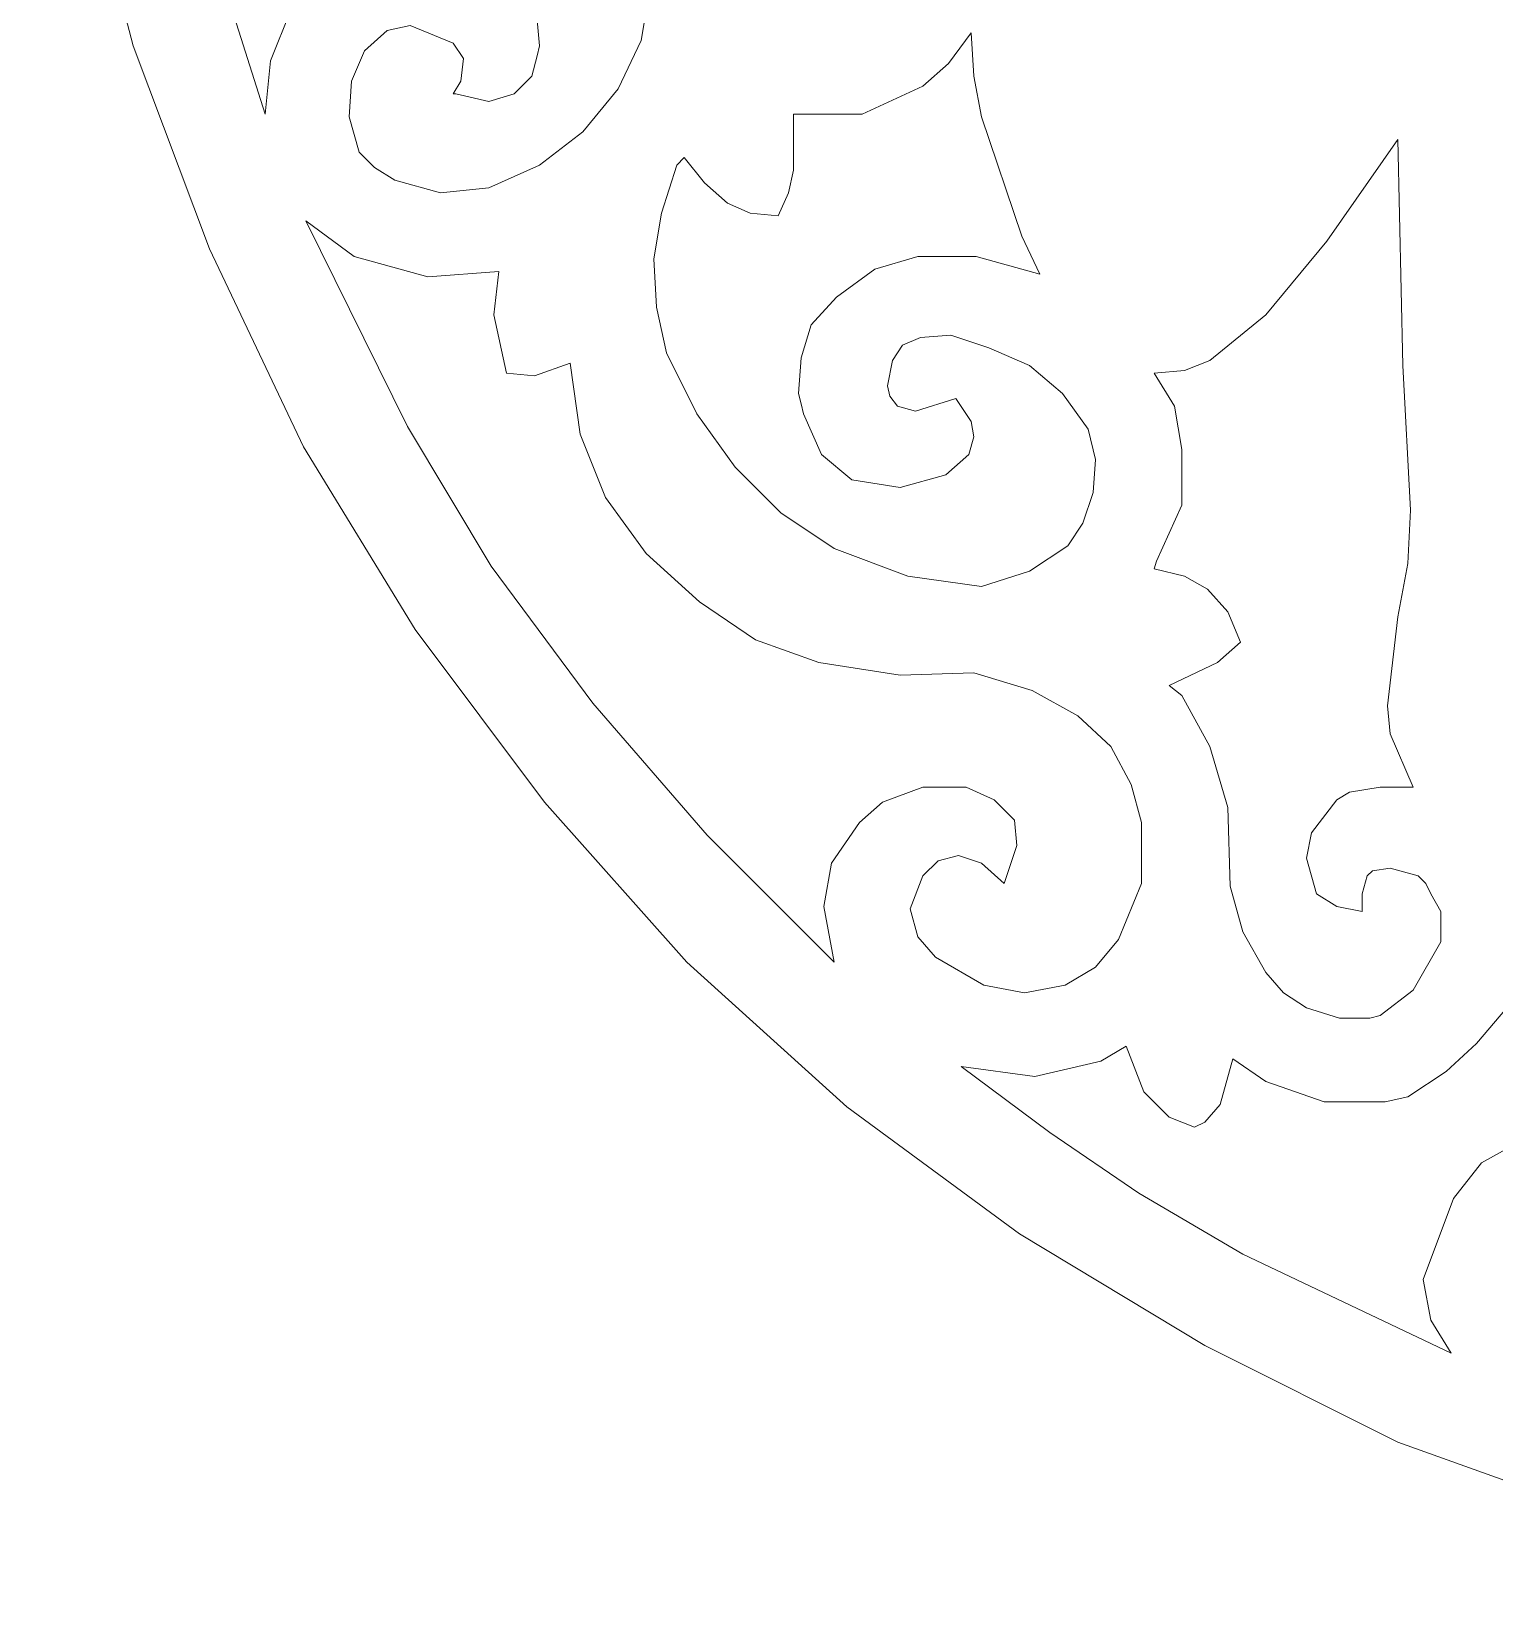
# Model space of a CAD drawing. Header units: centimetres. Extents: x -7.5 to 6.5, y -14.6 to 13.6.
# Drawn here: x -7.541 to -2.953, y -0.419 to 4.555 of the extents above; entities that cross this region are included whole.
import ezdxf

# ---------------------------------------------------------------- set-up
doc = ezdxf.new("R2010")
doc.units = ezdxf.units.CM
doc.header["$MEASUREMENT"] = 0

msp = doc.modelspace()

# ---------------------------------------------------------------- linework, layer by layer
at = {"lineweight": 9}
for points, knots in [([(-0.53173, 13.59896), (-0.53173, 13.59896), (0.18509, 13.5671), (0.18509, 13.5671), (0.18509, 13.5671), (0.18509, 13.5671), (0.87802, 13.46356), (0.87802, 13.46356), (0.87802, 13.46356), (0.87802, 13.46356), (1.54705, 13.2804), (1.54705, 13.2804), (1.54705, 13.2804), (1.54705, 13.2804), (2.20016, 13.04939), (2.20016, 13.04939), (2.20016, 13.04939), (2.20016, 13.04939), (2.80547, 12.75474), (2.80547, 12.75474), (2.80547, 12.75474), (2.80547, 12.75474), (3.38689, 12.40426), (3.38689, 12.40426), (3.38689, 12.40426), (3.38689, 12.40426), (3.92052, 11.99809), (3.92052, 11.99809), (3.92052, 11.99809), (3.92052, 11.99809), (4.4223, 11.54407), (4.4223, 11.54407), (4.4223, 11.54407), (4.4223, 11.54407), (4.87629, 11.05029), (4.87629, 11.05029), (4.87629, 11.05029), (4.87629, 11.05029), (5.28249, 10.50869), (5.28249, 10.50869), (5.28249, 10.50869), (5.28249, 10.50869), (5.62497, 9.9352), (5.62497, 9.9352), (5.62497, 9.9352), (5.62497, 9.9352), (5.92762, 9.314), (5.92762, 9.314), (5.92762, 9.314), (5.92762, 9.314), (6.16657, 8.66882), (6.16657, 8.66882), (6.16657, 8.66882), (6.16657, 8.66882), (6.33382, 7.99982), (6.33382, 7.99982), (6.33382, 7.99982), (6.33382, 7.99982), (6.44533, 7.31483), (6.44533, 7.31483), (6.44533, 7.31483), (6.44533, 7.31483), (6.47719, 6.59007), (6.47719, 6.59007), (6.47719, 6.59007), (6.47719, 6.59007), (6.44533, 5.88121), (6.44533, 5.88121), (6.44533, 5.88121), (6.44533, 5.88121), (6.33382, 5.18029), (6.33382, 5.18029), (6.33382, 5.18029), (6.33382, 5.18029), (6.16657, 4.51126), (6.16657, 4.51126), (6.16657, 4.51126), (6.16657, 4.51126), (5.92762, 3.87412), (5.92762, 3.87412), (5.92762, 3.87412), (5.92762, 3.87412), (5.62497, 3.25284), (5.62497, 3.25284), (5.62497, 3.25284), (5.62497, 3.25284), (5.28249, 2.67941), (5.28249, 2.67941), (5.28249, 2.67941), (5.28249, 2.67941), (4.87629, 2.13778), (4.87629, 2.13778), (4.87629, 2.13778), (4.87629, 2.13778), (4.4223, 1.63604), (4.4223, 1.63604), (4.4223, 1.63604), (4.4223, 1.63604), (3.92052, 1.18202), (3.92052, 1.18202), (3.92052, 1.18202), (3.92052, 1.18202), (3.38689, 0.78379), (3.38689, 0.78379), (3.38689, 0.78379), (3.38689, 0.78379), (2.80547, 0.43334), (2.80547, 0.43334), (2.80547, 0.43334), (2.80547, 0.43334), (2.20016, 0.13069), (2.20016, 0.13069), (2.20016, 0.13069), (2.20016, 0.13069), (1.54705, -0.1003), (1.54705, -0.1003), (1.54705, -0.1003), (1.54705, -0.1003), (0.87802, -0.26755), (0.87802, -0.26755), (0.87802, -0.26755), (0.87802, -0.26755), (0.18509, -0.37906), (0.18509, -0.37906), (0.18509, -0.37906), (0.18509, -0.37906), (-0.53173, -0.41888), (-0.53173, -0.41888), (-0.53173, -0.41888), (-0.53173, -0.41888), (-1.24058, -0.37906), (-1.24058, -0.37906), (-1.24058, -0.37906), (-1.24058, -0.37906), (-1.93351, -0.26755), (-1.93351, -0.26755), (-1.93351, -0.26755), (-1.93351, -0.26755), (-2.61051, -0.1003), (-2.61051, -0.1003), (-2.61051, -0.1003), (-2.61051, -0.1003), (-3.25565, 0.13069), (-3.25565, 0.13069), (-3.25565, 0.13069), (-3.25565, 0.13069), (-3.86097, 0.43334), (-3.86097, 0.43334), (-3.86097, 0.43334), (-3.86097, 0.43334), (-4.44239, 0.78379), (-4.44239, 0.78379), (-4.44239, 0.78379), (-4.44239, 0.78379), (-4.98399, 1.18202), (-4.98399, 1.18202), (-4.98399, 1.18202), (-4.98399, 1.18202), (-5.48576, 1.63604), (-5.48576, 1.63604), (-5.48576, 1.63604), (-5.48576, 1.63604), (-5.93178, 2.13778), (-5.93178, 2.13778), (-5.93178, 2.13778), (-5.93178, 2.13778), (-6.33798, 2.67941), (-6.33798, 2.67941), (-6.33798, 2.67941), (-6.33798, 2.67941), (-6.68843, 3.25284), (-6.68843, 3.25284), (-6.68843, 3.25284), (-6.68843, 3.25284), (-6.98313, 3.87412), (-6.98313, 3.87412), (-6.98313, 3.87412), (-6.98313, 3.87412), (-7.22207, 4.51126), (-7.22207, 4.51126), (-7.22207, 4.51126), (-7.22207, 4.51126), (-7.39728, 5.18029), (-7.39728, 5.18029), (-7.39728, 5.18029), (-7.39728, 5.18029), (-7.50879, 5.88121), (-7.50879, 5.88121), (-7.50879, 5.88121), (-7.50879, 5.88121), (-7.54065, 6.59007), (-7.54065, 6.59007), (-7.54065, 6.59007), (-7.54065, 6.59007), (-7.50879, 7.31483), (-7.50879, 7.31483), (-7.50879, 7.31483), (-7.50879, 7.31483), (-7.39728, 7.99982), (-7.39728, 7.99982), (-7.39728, 7.99982), (-7.39728, 7.99982), (-7.22207, 8.66882), (-7.22207, 8.66882), (-7.22207, 8.66882), (-7.22207, 8.66882), (-6.98313, 9.314), (-6.98313, 9.314), (-6.98313, 9.314), (-6.98313, 9.314), (-6.68843, 9.9352), (-6.68843, 9.9352), (-6.68843, 9.9352), (-6.68843, 9.9352), (-6.33798, 10.50869), (-6.33798, 10.50869), (-6.33798, 10.50869), (-6.33798, 10.50869), (-5.93178, 11.05029), (-5.93178, 11.05029), (-5.93178, 11.05029), (-5.93178, 11.05029), (-5.48576, 11.54407), (-5.48576, 11.54407), (-5.48576, 11.54407), (-5.48576, 11.54407), (-4.98399, 11.99809), (-4.98399, 11.99809), (-4.98399, 11.99809), (-4.98399, 11.99809), (-4.44239, 12.40426), (-4.44239, 12.40426), (-4.44239, 12.40426), (-4.44239, 12.40426), (-3.86097, 12.75474), (-3.86097, 12.75474), (-3.86097, 12.75474), (-3.86097, 12.75474), (-3.25565, 13.04939), (-3.25565, 13.04939), (-3.25565, 13.04939), (-3.25565, 13.04939), (-2.61051, 13.2804), (-2.61051, 13.2804), (-2.61051, 13.2804), (-2.61051, 13.2804), (-1.93351, 13.46356), (-1.93351, 13.46356), (-1.93351, 13.46356), (-1.93351, 13.46356), (-1.24058, 13.5671), (-1.24058, 13.5671), (-1.24058, 13.5671), (-1.24058, 13.5671), (-0.53173, 13.59896), (-0.53173, 13.59896)], [0, 0, 0, 0, 0.0153846, 0.0153846, 0.0153846, 0.0153846, 0.0307692, 0.0307692, 0.0307692, 0.0307692, 0.0461538, 0.0461538, 0.0461538, 0.0461538, 0.0615385, 0.0615385, 0.0615385, 0.0615385, 0.0769231, 0.0769231, 0.0769231, 0.0769231, 0.0923077, 0.0923077, 0.0923077, 0.0923077, 0.1076923, 0.1076923, 0.1076923, 0.1076923, 0.1230769, 0.1230769, 0.1230769, 0.1230769, 0.1384615, 0.1384615, 0.1384615, 0.1384615, 0.1538462, 0.1538462, 0.1538462, 0.1538462, 0.1692308, 0.1692308, 0.1692308, 0.1692308, 0.1846154, 0.1846154, 0.1846154, 0.1846154, 0.2, 0.2, 0.2, 0.2, 0.2153846, 0.2153846, 0.2153846, 0.2153846, 0.2307692, 0.2307692, 0.2307692, 0.2307692, 0.2461538, 0.2461538, 0.2461538, 0.2461538, 0.2615385, 0.2615385, 0.2615385, 0.2615385, 0.2769231, 0.2769231, 0.2769231, 0.2769231, 0.2923077, 0.2923077, 0.2923077, 0.2923077, 0.3076923, 0.3076923, 0.3076923, 0.3076923, 0.3230769, 0.3230769, 0.3230769, 0.3230769, 0.3384615, 0.3384615, 0.3384615, 0.3384615, 0.3538462, 0.3538462, 0.3538462, 0.3538462, 0.3692308, 0.3692308, 0.3692308, 0.3692308, 0.3846154, 0.3846154, 0.3846154, 0.3846154, 0.4, 0.4, 0.4, 0.4, 0.4153846, 0.4153846, 0.4153846, 0.4153846, 0.4307692, 0.4307692, 0.4307692, 0.4307692, 0.4461538, 0.4461538, 0.4461538, 0.4461538, 0.4615385, 0.4615385, 0.4615385, 0.4615385, 0.4769231, 0.4769231, 0.4769231, 0.4769231, 0.4923077, 0.4923077, 0.4923077, 0.4923077, 0.5076923, 0.5076923, 0.5076923, 0.5076923, 0.5230769, 0.5230769, 0.5230769, 0.5230769, 0.5384615, 0.5384615, 0.5384615, 0.5384615, 0.5538462, 0.5538462, 0.5538462, 0.5538462, 0.5692308, 0.5692308, 0.5692308, 0.5692308, 0.5846154, 0.5846154, 0.5846154, 0.5846154, 0.6, 0.6, 0.6, 0.6, 0.6153846, 0.6153846, 0.6153846, 0.6153846, 0.6307692, 0.6307692, 0.6307692, 0.6307692, 0.6461538, 0.6461538, 0.6461538, 0.6461538, 0.6615385, 0.6615385, 0.6615385, 0.6615385, 0.6769231, 0.6769231, 0.6769231, 0.6769231, 0.6923077, 0.6923077, 0.6923077, 0.6923077, 0.7076923, 0.7076923, 0.7076923, 0.7076923, 0.7230769, 0.7230769, 0.7230769, 0.7230769, 0.7384615, 0.7384615, 0.7384615, 0.7384615, 0.7538462, 0.7538462, 0.7538462, 0.7538462, 0.7692308, 0.7692308, 0.7692308, 0.7692308, 0.7846154, 0.7846154, 0.7846154, 0.7846154, 0.8, 0.8, 0.8, 0.8, 0.8153846, 0.8153846, 0.8153846, 0.8153846, 0.8307692, 0.8307692, 0.8307692, 0.8307692, 0.8461538, 0.8461538, 0.8461538, 0.8461538, 0.8615385, 0.8615385, 0.8615385, 0.8615385, 0.8769231, 0.8769231, 0.8769231, 0.8769231, 0.8923077, 0.8923077, 0.8923077, 0.8923077, 0.9076923, 0.9076923, 0.9076923, 0.9076923, 0.9230769, 0.9230769, 0.9230769, 0.9230769, 0.9384615, 0.9384615, 0.9384615, 0.9384615, 0.9538462, 0.9538462, 0.9538462, 0.9538462, 0.9692308, 0.9692308, 0.9692308, 0.9692308, 1, 1, 1, 1]), ([(-7.17428, 5.84136), (-7.17428, 5.84136), (-7.11852, 5.69799), (-7.11852, 5.69799), (-7.11852, 5.69799), (-7.11852, 5.69799), (-7.06277, 5.63428), (-7.06277, 5.63428), (-7.06277, 5.63428), (-7.06277, 5.63428), (-6.98313, 5.57855), (-6.98313, 5.57855), (-6.98313, 5.57855), (-6.98313, 5.57855), (-6.82382, 5.51481), (-6.82382, 5.51481), (-6.82382, 5.51481), (-6.82382, 5.51481), (-6.64861, 5.51481), (-6.64861, 5.51481), (-6.64861, 5.51481), (-6.64861, 5.51481), (-6.64064, 5.41127), (-6.64064, 5.41127), (-6.64064, 5.41127), (-6.64064, 5.41127), (-6.60879, 5.27586), (-6.60879, 5.27586), (-6.60879, 5.27586), (-6.60879, 5.27586), (-6.54506, 5.17235), (-6.54506, 5.17235), (-6.54506, 5.17235), (-6.54506, 5.17235), (-6.47338, 5.20421), (-6.47338, 5.20421), (-6.47338, 5.20421), (-6.47338, 5.20421), (-6.3778, 5.30773), (-6.3778, 5.30773), (-6.3778, 5.30773), (-6.3778, 5.30773), (-6.32206, 5.38738), (-6.32206, 5.38738), (-6.32206, 5.38738), (-6.32206, 5.38738), (-6.21851, 5.25994), (-6.21851, 5.25994), (-6.21851, 5.25994), (-6.21851, 5.25994), (-6.06719, 5.17235), (-6.06719, 5.17235), (-6.06719, 5.17235), (-6.06719, 5.17235), (-5.89993, 5.11657), (-5.89993, 5.11657), (-5.89993, 5.11657), (-5.89993, 5.11657), (-5.74063, 4.99714), (-5.74063, 4.99714), (-5.74063, 4.99714), (-5.74063, 4.99714), (-5.62912, 4.8697), (-5.62912, 4.8697), (-5.62912, 4.8697), (-5.62912, 4.8697), (-5.5893, 4.76613), (-5.5893, 4.76613), (-5.5893, 4.76613), (-5.5893, 4.76613), (-5.62912, 4.52719), (-5.62912, 4.52719), (-5.62912, 4.52719), (-5.62912, 4.52719), (-5.70081, 4.37585), (-5.70081, 4.37585), (-5.70081, 4.37585), (-5.70081, 4.37585), (-5.81231, 4.24049), (-5.81231, 4.24049), (-5.81231, 4.24049), (-5.81231, 4.24049), (-5.94772, 4.13692), (-5.94772, 4.13692), (-5.94772, 4.13692), (-5.94772, 4.13692), (-6.10701, 4.06527), (-6.10701, 4.06527), (-6.10701, 4.06527), (-6.10701, 4.06527), (-6.25833, 4.04934), (-6.25833, 4.04934), (-6.25833, 4.04934), (-6.25833, 4.04934), (-6.4017, 4.08913), (-6.4017, 4.08913), (-6.4017, 4.08913), (-6.4017, 4.08913), (-6.46542, 4.12899), (-6.46542, 4.12899), (-6.46542, 4.12899), (-6.46542, 4.12899), (-6.51321, 4.17677), (-6.51321, 4.17677), (-6.51321, 4.17677), (-6.51321, 4.17677), (-6.54506, 4.28825), (-6.54506, 4.28825), (-6.54506, 4.28825), (-6.54506, 4.28825), (-6.5371, 4.39975), (-6.5371, 4.39975), (-6.5371, 4.39975), (-6.5371, 4.39975), (-6.49727, 4.49532), (-6.49727, 4.49532), (-6.49727, 4.49532), (-6.49727, 4.49532), (-6.42559, 4.55905), (-6.42559, 4.55905), (-6.42559, 4.55905), (-6.42559, 4.55905), (-6.35391, 4.57498), (-6.35391, 4.57498), (-6.35391, 4.57498), (-6.35391, 4.57498), (-6.21851, 4.51925), (-6.21851, 4.51925), (-6.21851, 4.51925), (-6.21851, 4.51925), (-6.18665, 4.47143), (-6.18665, 4.47143), (-6.18665, 4.47143), (-6.18665, 4.47143), (-6.19462, 4.39975), (-6.19462, 4.39975), (-6.19462, 4.39975), (-6.19462, 4.39975), (-6.21851, 4.35993), (-6.21851, 4.35993), (-6.21851, 4.35993), (-6.21851, 4.35993), (-6.21054, 4.35993), (-6.21054, 4.35993), (-6.21054, 4.35993), (-6.21054, 4.35993), (-6.10701, 4.33603), (-6.10701, 4.33603), (-6.10701, 4.33603), (-6.10701, 4.33603), (-6.02736, 4.35993), (-6.02736, 4.35993), (-6.02736, 4.35993), (-6.02736, 4.35993), (-5.97161, 4.41568), (-5.97161, 4.41568), (-5.97161, 4.41568), (-5.97161, 4.41568), (-5.95568, 4.4794), (-5.95568, 4.4794), (-5.95568, 4.4794), (-5.95568, 4.4794), (-5.94772, 4.51126), (-5.94772, 4.51126), (-5.94772, 4.51126), (-5.94772, 4.51126), (-5.95568, 4.5909), (-5.95568, 4.5909), (-5.95568, 4.5909), (-5.95568, 4.5909), (-5.99551, 4.67055), (-5.99551, 4.67055), (-5.99551, 4.67055), (-5.99551, 4.67055), (-6.04329, 4.71834), (-6.04329, 4.71834), (-6.04329, 4.71834), (-6.04329, 4.71834), (-6.17072, 4.80598), (-6.17072, 4.80598), (-6.17072, 4.80598), (-6.17072, 4.80598), (-6.33001, 4.84578), (-6.33001, 4.84578), (-6.33001, 4.84578), (-6.33001, 4.84578), (-6.45745, 4.83784), (-6.45745, 4.83784), (-6.45745, 4.83784), (-6.45745, 4.83784), (-6.57692, 4.79006), (-6.57692, 4.79006), (-6.57692, 4.79006), (-6.57692, 4.79006), (-6.66453, 4.71041), (-6.66453, 4.71041), (-6.66453, 4.71041), (-6.66453, 4.71041), (-6.72825, 4.62276), (-6.72825, 4.62276), (-6.72825, 4.62276), (-6.72825, 4.62276), (-6.79197, 4.46347), (-6.79197, 4.46347), (-6.79197, 4.46347), (-6.79197, 4.46347), (-6.8079, 4.29621), (-6.8079, 4.29621), (-6.8079, 4.29621), (-6.8079, 4.29621), (-6.96719, 4.79799), (-6.96719, 4.79799), (-6.96719, 4.79799), (-6.96719, 4.79799), (-7.1026, 5.33162), (-7.1026, 5.33162), (-7.1026, 5.33162), (-7.1026, 5.33162), (-7.17428, 5.84136), (-7.17428, 5.84136)], [0, 0, 0, 0, 0.0178571, 0.0178571, 0.0178571, 0.0178571, 0.0357143, 0.0357143, 0.0357143, 0.0357143, 0.0535714, 0.0535714, 0.0535714, 0.0535714, 0.0714286, 0.0714286, 0.0714286, 0.0714286, 0.0892857, 0.0892857, 0.0892857, 0.0892857, 0.1071429, 0.1071429, 0.1071429, 0.1071429, 0.125, 0.125, 0.125, 0.125, 0.1428571, 0.1428571, 0.1428571, 0.1428571, 0.1607143, 0.1607143, 0.1607143, 0.1607143, 0.1785714, 0.1785714, 0.1785714, 0.1785714, 0.1964286, 0.1964286, 0.1964286, 0.1964286, 0.2142857, 0.2142857, 0.2142857, 0.2142857, 0.2321429, 0.2321429, 0.2321429, 0.2321429, 0.25, 0.25, 0.25, 0.25, 0.2678571, 0.2678571, 0.2678571, 0.2678571, 0.2857143, 0.2857143, 0.2857143, 0.2857143, 0.3035714, 0.3035714, 0.3035714, 0.3035714, 0.3214286, 0.3214286, 0.3214286, 0.3214286, 0.3392857, 0.3392857, 0.3392857, 0.3392857, 0.3571429, 0.3571429, 0.3571429, 0.3571429, 0.375, 0.375, 0.375, 0.375, 0.3928571, 0.3928571, 0.3928571, 0.3928571, 0.4107143, 0.4107143, 0.4107143, 0.4107143, 0.4285714, 0.4285714, 0.4285714, 0.4285714, 0.4464286, 0.4464286, 0.4464286, 0.4464286, 0.4642857, 0.4642857, 0.4642857, 0.4642857, 0.4821429, 0.4821429, 0.4821429, 0.4821429, 0.5, 0.5, 0.5, 0.5, 0.5178571, 0.5178571, 0.5178571, 0.5178571, 0.5357143, 0.5357143, 0.5357143, 0.5357143, 0.5535714, 0.5535714, 0.5535714, 0.5535714, 0.5714286, 0.5714286, 0.5714286, 0.5714286, 0.5892857, 0.5892857, 0.5892857, 0.5892857, 0.6071429, 0.6071429, 0.6071429, 0.6071429, 0.625, 0.625, 0.625, 0.625, 0.6428571, 0.6428571, 0.6428571, 0.6428571, 0.6607143, 0.6607143, 0.6607143, 0.6607143, 0.6785714, 0.6785714, 0.6785714, 0.6785714, 0.6964286, 0.6964286, 0.6964286, 0.6964286, 0.7142857, 0.7142857, 0.7142857, 0.7142857, 0.7321429, 0.7321429, 0.7321429, 0.7321429, 0.75, 0.75, 0.75, 0.75, 0.7678571, 0.7678571, 0.7678571, 0.7678571, 0.7857143, 0.7857143, 0.7857143, 0.7857143, 0.8035714, 0.8035714, 0.8035714, 0.8035714, 0.8214286, 0.8214286, 0.8214286, 0.8214286, 0.8392857, 0.8392857, 0.8392857, 0.8392857, 0.8571429, 0.8571429, 0.8571429, 0.8571429, 0.875, 0.875, 0.875, 0.875, 0.8928571, 0.8928571, 0.8928571, 0.8928571, 0.9107143, 0.9107143, 0.9107143, 0.9107143, 0.9285714, 0.9285714, 0.9285714, 0.9285714, 0.9464286, 0.9464286, 0.9464286, 0.9464286, 0.9642857, 0.9642857, 0.9642857, 0.9642857, 1, 1, 1, 1]), ([(-5.49373, 4.16084), (-5.49373, 4.16084), (-5.51762, 4.13692), (-5.51762, 4.13692), (-5.51762, 4.13692), (-5.51762, 4.13692), (-5.56541, 3.98562), (-5.56541, 3.98562), (-5.56541, 3.98562), (-5.56541, 3.98562), (-5.5893, 3.84226), (-5.5893, 3.84226), (-5.5893, 3.84226), (-5.5893, 3.84226), (-5.58134, 3.69092), (-5.58134, 3.69092), (-5.58134, 3.69092), (-5.58134, 3.69092), (-5.54948, 3.54756), (-5.54948, 3.54756), (-5.54948, 3.54756), (-5.54948, 3.54756), (-5.45391, 3.35638), (-5.45391, 3.35638), (-5.45391, 3.35638), (-5.45391, 3.35638), (-5.33444, 3.18912), (-5.33444, 3.18912), (-5.33444, 3.18912), (-5.33444, 3.18912), (-5.19107, 3.04576), (-5.19107, 3.04576), (-5.19107, 3.04576), (-5.19107, 3.04576), (-5.02381, 2.93425), (-5.02381, 2.93425), (-5.02381, 2.93425), (-5.02381, 2.93425), (-4.79284, 2.84664), (-4.79284, 2.84664), (-4.79284, 2.84664), (-4.79284, 2.84664), (-4.56185, 2.81478), (-4.56185, 2.81478), (-4.56185, 2.81478), (-4.56185, 2.81478), (-4.41053, 2.86257), (-4.41053, 2.86257), (-4.41053, 2.86257), (-4.41053, 2.86257), (-4.29106, 2.94221), (-4.29106, 2.94221), (-4.29106, 2.94221), (-4.29106, 2.94221), (-4.24327, 3.0139), (-4.24327, 3.0139), (-4.24327, 3.0139), (-4.24327, 3.0139), (-4.21141, 3.10947), (-4.21141, 3.10947), (-4.21141, 3.10947), (-4.21141, 3.10947), (-4.20345, 3.21302), (-4.20345, 3.21302), (-4.20345, 3.21302), (-4.20345, 3.21302), (-4.22735, 3.30859), (-4.22735, 3.30859), (-4.22735, 3.30859), (-4.22735, 3.30859), (-4.30699, 3.4201), (-4.30699, 3.4201), (-4.30699, 3.4201), (-4.30699, 3.4201), (-4.41053, 3.50774), (-4.41053, 3.50774), (-4.41053, 3.50774), (-4.41053, 3.50774), (-4.53796, 3.56349), (-4.53796, 3.56349), (-4.53796, 3.56349), (-4.53796, 3.56349), (-4.65743, 3.60331), (-4.65743, 3.60331), (-4.65743, 3.60331), (-4.65743, 3.60331), (-4.75301, 3.59535), (-4.75301, 3.59535), (-4.75301, 3.59535), (-4.75301, 3.59535), (-4.80876, 3.57145), (-4.80876, 3.57145), (-4.80876, 3.57145), (-4.80876, 3.57145), (-4.84063, 3.52367), (-4.84063, 3.52367), (-4.84063, 3.52367), (-4.84063, 3.52367), (-4.85655, 3.44399), (-4.85655, 3.44399), (-4.85655, 3.44399), (-4.85655, 3.44399), (-4.84858, 3.41213), (-4.84858, 3.41213), (-4.84858, 3.41213), (-4.84858, 3.41213), (-4.82469, 3.38028), (-4.82469, 3.38028), (-4.82469, 3.38028), (-4.82469, 3.38028), (-4.76894, 3.36434), (-4.76894, 3.36434), (-4.76894, 3.36434), (-4.76894, 3.36434), (-4.64151, 3.40417), (-4.64151, 3.40417), (-4.64151, 3.40417), (-4.64151, 3.40417), (-4.59372, 3.33249), (-4.59372, 3.33249), (-4.59372, 3.33249), (-4.59372, 3.33249), (-4.58575, 3.2847), (-4.58575, 3.2847), (-4.58575, 3.2847), (-4.58575, 3.2847), (-4.60168, 3.22894), (-4.60168, 3.22894), (-4.60168, 3.22894), (-4.60168, 3.22894), (-4.67337, 3.16523), (-4.67337, 3.16523), (-4.67337, 3.16523), (-4.67337, 3.16523), (-4.81673, 3.1254), (-4.81673, 3.1254), (-4.81673, 3.1254), (-4.81673, 3.1254), (-4.96806, 3.14929), (-4.96806, 3.14929), (-4.96806, 3.14929), (-4.96806, 3.14929), (-5.06363, 3.22894), (-5.06363, 3.22894), (-5.06363, 3.22894), (-5.06363, 3.22894), (-5.11939, 3.35638), (-5.11939, 3.35638), (-5.11939, 3.35638), (-5.11939, 3.35638), (-5.12735, 3.38823), (-5.12735, 3.38823), (-5.12735, 3.38823), (-5.12735, 3.38823), (-5.13532, 3.4201), (-5.13532, 3.4201), (-5.13532, 3.4201), (-5.13532, 3.4201), (-5.12735, 3.53163), (-5.12735, 3.53163), (-5.12735, 3.53163), (-5.12735, 3.53163), (-5.09549, 3.63518), (-5.09549, 3.63518), (-5.09549, 3.63518), (-5.09549, 3.63518), (-5.01584, 3.72279), (-5.01584, 3.72279), (-5.01584, 3.72279), (-5.01584, 3.72279), (-4.89637, 3.81039), (-4.89637, 3.81039), (-4.89637, 3.81039), (-4.89637, 3.81039), (-4.76098, 3.85019), (-4.76098, 3.85019), (-4.76098, 3.85019), (-4.76098, 3.85019), (-4.57779, 3.85019), (-4.57779, 3.85019), (-4.57779, 3.85019), (-4.57779, 3.85019), (-4.37867, 3.79447), (-4.37867, 3.79447), (-4.37867, 3.79447), (-4.37867, 3.79447), (-4.43443, 3.91391), (-4.43443, 3.91391), (-4.43443, 3.91391), (-4.43443, 3.91391), (-4.56185, 4.28825), (-4.56185, 4.28825), (-4.56185, 4.28825), (-4.56185, 4.28825), (-4.58575, 4.41568), (-4.58575, 4.41568), (-4.58575, 4.41568), (-4.58575, 4.41568), (-4.59372, 4.55111), (-4.59372, 4.55111), (-4.59372, 4.55111), (-4.59372, 4.55111), (-4.6654, 4.4555), (-4.6654, 4.4555), (-4.6654, 4.4555), (-4.6654, 4.4555), (-4.74505, 4.38382), (-4.74505, 4.38382), (-4.74505, 4.38382), (-4.74505, 4.38382), (-4.9362, 4.29621), (-4.9362, 4.29621), (-4.9362, 4.29621), (-4.9362, 4.29621), (-5.15124, 4.29621), (-5.15124, 4.29621), (-5.15124, 4.29621), (-5.15124, 4.29621), (-5.15124, 4.12099), (-5.15124, 4.12099), (-5.15124, 4.12099), (-5.15124, 4.12099), (-5.16718, 4.04934), (-5.16718, 4.04934), (-5.16718, 4.04934), (-5.16718, 4.04934), (-5.19903, 3.97762), (-5.19903, 3.97762), (-5.19903, 3.97762), (-5.19903, 3.97762), (-5.28665, 3.98562), (-5.28665, 3.98562), (-5.28665, 3.98562), (-5.28665, 3.98562), (-5.35833, 4.01748), (-5.35833, 4.01748), (-5.35833, 4.01748), (-5.35833, 4.01748), (-5.43001, 4.0812), (-5.43001, 4.0812), (-5.43001, 4.0812), (-5.43001, 4.0812), (-5.49373, 4.16084), (-5.49373, 4.16084)], [0, 0, 0, 0, 0.016129, 0.016129, 0.016129, 0.016129, 0.0322581, 0.0322581, 0.0322581, 0.0322581, 0.0483871, 0.0483871, 0.0483871, 0.0483871, 0.0645161, 0.0645161, 0.0645161, 0.0645161, 0.0806452, 0.0806452, 0.0806452, 0.0806452, 0.0967742, 0.0967742, 0.0967742, 0.0967742, 0.1129032, 0.1129032, 0.1129032, 0.1129032, 0.1290323, 0.1290323, 0.1290323, 0.1290323, 0.1451613, 0.1451613, 0.1451613, 0.1451613, 0.1612903, 0.1612903, 0.1612903, 0.1612903, 0.1774194, 0.1774194, 0.1774194, 0.1774194, 0.1935484, 0.1935484, 0.1935484, 0.1935484, 0.2096774, 0.2096774, 0.2096774, 0.2096774, 0.2258065, 0.2258065, 0.2258065, 0.2258065, 0.2419355, 0.2419355, 0.2419355, 0.2419355, 0.2580645, 0.2580645, 0.2580645, 0.2580645, 0.2741935, 0.2741935, 0.2741935, 0.2741935, 0.2903226, 0.2903226, 0.2903226, 0.2903226, 0.3064516, 0.3064516, 0.3064516, 0.3064516, 0.3225806, 0.3225806, 0.3225806, 0.3225806, 0.3387097, 0.3387097, 0.3387097, 0.3387097, 0.3548387, 0.3548387, 0.3548387, 0.3548387, 0.3709677, 0.3709677, 0.3709677, 0.3709677, 0.3870968, 0.3870968, 0.3870968, 0.3870968, 0.4032258, 0.4032258, 0.4032258, 0.4032258, 0.4193548, 0.4193548, 0.4193548, 0.4193548, 0.4354839, 0.4354839, 0.4354839, 0.4354839, 0.4516129, 0.4516129, 0.4516129, 0.4516129, 0.4677419, 0.4677419, 0.4677419, 0.4677419, 0.483871, 0.483871, 0.483871, 0.483871, 0.5, 0.5, 0.5, 0.5, 0.516129, 0.516129, 0.516129, 0.516129, 0.5322581, 0.5322581, 0.5322581, 0.5322581, 0.5483871, 0.5483871, 0.5483871, 0.5483871, 0.5645161, 0.5645161, 0.5645161, 0.5645161, 0.5806452, 0.5806452, 0.5806452, 0.5806452, 0.5967742, 0.5967742, 0.5967742, 0.5967742, 0.6129032, 0.6129032, 0.6129032, 0.6129032, 0.6290323, 0.6290323, 0.6290323, 0.6290323, 0.6451613, 0.6451613, 0.6451613, 0.6451613, 0.6612903, 0.6612903, 0.6612903, 0.6612903, 0.6774194, 0.6774194, 0.6774194, 0.6774194, 0.6935484, 0.6935484, 0.6935484, 0.6935484, 0.7096774, 0.7096774, 0.7096774, 0.7096774, 0.7258065, 0.7258065, 0.7258065, 0.7258065, 0.7419355, 0.7419355, 0.7419355, 0.7419355, 0.7580645, 0.7580645, 0.7580645, 0.7580645, 0.7741935, 0.7741935, 0.7741935, 0.7741935, 0.7903226, 0.7903226, 0.7903226, 0.7903226, 0.8064516, 0.8064516, 0.8064516, 0.8064516, 0.8225806, 0.8225806, 0.8225806, 0.8225806, 0.8387097, 0.8387097, 0.8387097, 0.8387097, 0.8548387, 0.8548387, 0.8548387, 0.8548387, 0.8709677, 0.8709677, 0.8709677, 0.8709677, 0.8870968, 0.8870968, 0.8870968, 0.8870968, 0.9032258, 0.9032258, 0.9032258, 0.9032258, 0.9193548, 0.9193548, 0.9193548, 0.9193548, 0.9354839, 0.9354839, 0.9354839, 0.9354839, 0.9516129, 0.9516129, 0.9516129, 0.9516129, 0.9677419, 0.9677419, 0.9677419, 0.9677419, 1, 1, 1, 1]), ([(-4.02026, 2.87053), (-4.02026, 2.87053), (-4.0123, 2.89442), (-4.0123, 2.89442), (-4.0123, 2.89442), (-4.0123, 2.89442), (-3.93265, 3.06965), (-3.93265, 3.06965), (-3.93265, 3.06965), (-3.93265, 3.06965), (-3.93265, 3.24487), (-3.93265, 3.24487), (-3.93265, 3.24487), (-3.93265, 3.24487), (-3.95654, 3.38028), (-3.95654, 3.38028), (-3.95654, 3.38028), (-3.95654, 3.38028), (-4.02026, 3.48381), (-4.02026, 3.48381), (-4.02026, 3.48381), (-4.02026, 3.48381), (-3.92468, 3.49178), (-3.92468, 3.49178), (-3.92468, 3.49178), (-3.92468, 3.49178), (-3.84504, 3.52367), (-3.84504, 3.52367), (-3.84504, 3.52367), (-3.84504, 3.52367), (-3.66981, 3.66703), (-3.66981, 3.66703), (-3.66981, 3.66703), (-3.66981, 3.66703), (-3.47866, 3.89798), (-3.47866, 3.89798), (-3.47866, 3.89798), (-3.47866, 3.89798), (-3.25565, 4.21656), (-3.25565, 4.21656), (-3.25565, 4.21656), (-3.25565, 4.21656), (-3.23972, 3.50774), (-3.23972, 3.50774), (-3.23972, 3.50774), (-3.23972, 3.50774), (-3.21583, 3.05373), (-3.21583, 3.05373), (-3.21583, 3.05373), (-3.21583, 3.05373), (-3.22379, 2.88647), (-3.22379, 2.88647), (-3.22379, 2.88647), (-3.22379, 2.88647), (-3.25565, 2.71921), (-3.25565, 2.71921), (-3.25565, 2.71921), (-3.25565, 2.71921), (-3.28751, 2.44044), (-3.28751, 2.44044), (-3.28751, 2.44044), (-3.28751, 2.44044), (-3.27955, 2.35283), (-3.27955, 2.35283), (-3.27955, 2.35283), (-3.27955, 2.35283), (-3.20786, 2.18557), (-3.20786, 2.18557), (-3.20786, 2.18557), (-3.20786, 2.18557), (-3.31141, 2.18557), (-3.31141, 2.18557), (-3.31141, 2.18557), (-3.31141, 2.18557), (-3.40698, 2.16964), (-3.40698, 2.16964), (-3.40698, 2.16964), (-3.40698, 2.16964), (-3.44681, 2.14575), (-3.44681, 2.14575), (-3.44681, 2.14575), (-3.44681, 2.14575), (-3.52645, 2.04221), (-3.52645, 2.04221), (-3.52645, 2.04221), (-3.52645, 2.04221), (-3.54238, 1.96256), (-3.54238, 1.96256), (-3.54238, 1.96256), (-3.54238, 1.96256), (-3.51052, 1.85106), (-3.51052, 1.85106), (-3.51052, 1.85106), (-3.51052, 1.85106), (-3.44681, 1.81123), (-3.44681, 1.81123), (-3.44681, 1.81123), (-3.44681, 1.81123), (-3.36716, 1.7953), (-3.36716, 1.7953), (-3.36716, 1.7953), (-3.36716, 1.7953), (-3.36716, 1.85106), (-3.36716, 1.85106), (-3.36716, 1.85106), (-3.36716, 1.85106), (-3.35123, 1.9068), (-3.35123, 1.9068), (-3.35123, 1.9068), (-3.35123, 1.9068), (-3.3353, 1.92274), (-3.3353, 1.92274), (-3.3353, 1.92274), (-3.3353, 1.92274), (-3.27955, 1.9307), (-3.27955, 1.9307), (-3.27955, 1.9307), (-3.27955, 1.9307), (-3.19194, 1.9068), (-3.19194, 1.9068), (-3.19194, 1.9068), (-3.19194, 1.9068), (-3.16804, 1.88291), (-3.16804, 1.88291), (-3.16804, 1.88291), (-3.16804, 1.88291), (-3.15211, 1.85106), (-3.15211, 1.85106), (-3.15211, 1.85106), (-3.15211, 1.85106), (-3.12026, 1.7953), (-3.12026, 1.7953), (-3.12026, 1.7953), (-3.12026, 1.7953), (-3.12026, 1.69972), (-3.12026, 1.69972), (-3.12026, 1.69972), (-3.12026, 1.69972), (-3.20786, 1.54842), (-3.20786, 1.54842), (-3.20786, 1.54842), (-3.20786, 1.54842), (-3.31141, 1.46875), (-3.31141, 1.46875), (-3.31141, 1.46875), (-3.31141, 1.46875), (-3.34326, 1.46078), (-3.34326, 1.46078), (-3.34326, 1.46078), (-3.34326, 1.46078), (-3.43884, 1.46078), (-3.43884, 1.46078), (-3.43884, 1.46078), (-3.43884, 1.46078), (-3.54238, 1.49268), (-3.54238, 1.49268), (-3.54238, 1.49268), (-3.54238, 1.49268), (-3.61407, 1.54047), (-3.61407, 1.54047), (-3.61407, 1.54047), (-3.61407, 1.54047), (-3.66981, 1.60418), (-3.66981, 1.60418), (-3.66981, 1.60418), (-3.66981, 1.60418), (-3.74149, 1.73159), (-3.74149, 1.73159), (-3.74149, 1.73159), (-3.74149, 1.73159), (-3.78132, 1.87495), (-3.78132, 1.87495), (-3.78132, 1.87495), (-3.78132, 1.87495), (-3.78928, 2.12185), (-3.78928, 2.12185), (-3.78928, 2.12185), (-3.78928, 2.12185), (-3.84504, 2.31301), (-3.84504, 2.31301), (-3.84504, 2.31301), (-3.84504, 2.31301), (-3.93265, 2.4723), (-3.93265, 2.4723), (-3.93265, 2.4723), (-3.93265, 2.4723), (-3.97247, 2.50419), (-3.97247, 2.50419), (-3.97247, 2.50419), (-3.97247, 2.50419), (-3.82114, 2.57587), (-3.82114, 2.57587), (-3.82114, 2.57587), (-3.82114, 2.57587), (-3.74946, 2.63959), (-3.74946, 2.63959), (-3.74946, 2.63959), (-3.74946, 2.63959), (-3.78928, 2.73513), (-3.78928, 2.73513), (-3.78928, 2.73513), (-3.78928, 2.73513), (-3.853, 2.80682), (-3.853, 2.80682), (-3.853, 2.80682), (-3.853, 2.80682), (-3.92468, 2.84664), (-3.92468, 2.84664), (-3.92468, 2.84664), (-3.92468, 2.84664), (-4.02026, 2.87053), (-4.02026, 2.87053)], [0, 0, 0, 0, 0.0185185, 0.0185185, 0.0185185, 0.0185185, 0.037037, 0.037037, 0.037037, 0.037037, 0.0555556, 0.0555556, 0.0555556, 0.0555556, 0.0740741, 0.0740741, 0.0740741, 0.0740741, 0.0925926, 0.0925926, 0.0925926, 0.0925926, 0.1111111, 0.1111111, 0.1111111, 0.1111111, 0.1296296, 0.1296296, 0.1296296, 0.1296296, 0.1481481, 0.1481481, 0.1481481, 0.1481481, 0.1666667, 0.1666667, 0.1666667, 0.1666667, 0.1851852, 0.1851852, 0.1851852, 0.1851852, 0.2037037, 0.2037037, 0.2037037, 0.2037037, 0.2222222, 0.2222222, 0.2222222, 0.2222222, 0.2407407, 0.2407407, 0.2407407, 0.2407407, 0.2592593, 0.2592593, 0.2592593, 0.2592593, 0.2777778, 0.2777778, 0.2777778, 0.2777778, 0.2962963, 0.2962963, 0.2962963, 0.2962963, 0.3148148, 0.3148148, 0.3148148, 0.3148148, 0.3333333, 0.3333333, 0.3333333, 0.3333333, 0.3518519, 0.3518519, 0.3518519, 0.3518519, 0.3703704, 0.3703704, 0.3703704, 0.3703704, 0.3888889, 0.3888889, 0.3888889, 0.3888889, 0.4074074, 0.4074074, 0.4074074, 0.4074074, 0.4259259, 0.4259259, 0.4259259, 0.4259259, 0.4444444, 0.4444444, 0.4444444, 0.4444444, 0.462963, 0.462963, 0.462963, 0.462963, 0.4814815, 0.4814815, 0.4814815, 0.4814815, 0.5, 0.5, 0.5, 0.5, 0.5185185, 0.5185185, 0.5185185, 0.5185185, 0.537037, 0.537037, 0.537037, 0.537037, 0.5555556, 0.5555556, 0.5555556, 0.5555556, 0.5740741, 0.5740741, 0.5740741, 0.5740741, 0.5925926, 0.5925926, 0.5925926, 0.5925926, 0.6111111, 0.6111111, 0.6111111, 0.6111111, 0.6296296, 0.6296296, 0.6296296, 0.6296296, 0.6481481, 0.6481481, 0.6481481, 0.6481481, 0.6666667, 0.6666667, 0.6666667, 0.6666667, 0.6851852, 0.6851852, 0.6851852, 0.6851852, 0.7037037, 0.7037037, 0.7037037, 0.7037037, 0.7222222, 0.7222222, 0.7222222, 0.7222222, 0.7407407, 0.7407407, 0.7407407, 0.7407407, 0.7592593, 0.7592593, 0.7592593, 0.7592593, 0.7777778, 0.7777778, 0.7777778, 0.7777778, 0.7962963, 0.7962963, 0.7962963, 0.7962963, 0.8148148, 0.8148148, 0.8148148, 0.8148148, 0.8333333, 0.8333333, 0.8333333, 0.8333333, 0.8518519, 0.8518519, 0.8518519, 0.8518519, 0.8703704, 0.8703704, 0.8703704, 0.8703704, 0.8888889, 0.8888889, 0.8888889, 0.8888889, 0.9074074, 0.9074074, 0.9074074, 0.9074074, 0.9259259, 0.9259259, 0.9259259, 0.9259259, 0.9444444, 0.9444444, 0.9444444, 0.9444444, 0.962963, 0.962963, 0.962963, 0.962963, 1, 1, 1, 1]), ([(-5.02381, 1.63604), (-5.02381, 1.63604), (-5.42205, 2.03424), (-5.42205, 2.03424), (-5.42205, 2.03424), (-5.42205, 2.03424), (-5.78046, 2.4484), (-5.78046, 2.4484), (-5.78046, 2.4484), (-5.78046, 2.4484), (-6.09904, 2.8785), (-6.09904, 2.8785), (-6.09904, 2.8785), (-6.09904, 2.8785), (-6.36188, 3.31655), (-6.36188, 3.31655), (-6.36188, 3.31655), (-6.36188, 3.31655), (-6.68047, 3.96169), (-6.68047, 3.96169), (-6.68047, 3.96169), (-6.68047, 3.96169), (-6.52914, 3.85019), (-6.52914, 3.85019), (-6.52914, 3.85019), (-6.52914, 3.85019), (-6.29816, 3.78647), (-6.29816, 3.78647), (-6.29816, 3.78647), (-6.29816, 3.78647), (-6.07515, 3.8024), (-6.07515, 3.8024), (-6.07515, 3.8024), (-6.07515, 3.8024), (-6.09108, 3.66703), (-6.09108, 3.66703), (-6.09108, 3.66703), (-6.09108, 3.66703), (-6.05125, 3.48381), (-6.05125, 3.48381), (-6.05125, 3.48381), (-6.05125, 3.48381), (-5.96364, 3.47585), (-5.96364, 3.47585), (-5.96364, 3.47585), (-5.96364, 3.47585), (-5.85214, 3.51571), (-5.85214, 3.51571), (-5.85214, 3.51571), (-5.85214, 3.51571), (-5.82028, 3.29266), (-5.82028, 3.29266), (-5.82028, 3.29266), (-5.82028, 3.29266), (-5.74063, 3.09355), (-5.74063, 3.09355), (-5.74063, 3.09355), (-5.74063, 3.09355), (-5.6132, 2.91832), (-5.6132, 2.91832), (-5.6132, 2.91832), (-5.6132, 2.91832), (-5.44594, 2.767), (-5.44594, 2.767), (-5.44594, 2.767), (-5.44594, 2.767), (-5.27071, 2.64756), (-5.27071, 2.64756), (-5.27071, 2.64756), (-5.27071, 2.64756), (-5.0716, 2.57587), (-5.0716, 2.57587), (-5.0716, 2.57587), (-5.0716, 2.57587), (-4.81673, 2.53604), (-4.81673, 2.53604), (-4.81673, 2.53604), (-4.81673, 2.53604), (-4.58575, 2.54401), (-4.58575, 2.54401), (-4.58575, 2.54401), (-4.58575, 2.54401), (-4.40256, 2.48826), (-4.40256, 2.48826), (-4.40256, 2.48826), (-4.40256, 2.48826), (-4.2592, 2.40858), (-4.2592, 2.40858), (-4.2592, 2.40858), (-4.2592, 2.40858), (-4.15566, 2.31301), (-4.15566, 2.31301), (-4.15566, 2.31301), (-4.15566, 2.31301), (-4.09194, 2.19353), (-4.09194, 2.19353), (-4.09194, 2.19353), (-4.09194, 2.19353), (-4.06009, 2.07406), (-4.06009, 2.07406), (-4.06009, 2.07406), (-4.06009, 2.07406), (-4.06009, 1.88291), (-4.06009, 1.88291), (-4.06009, 1.88291), (-4.06009, 1.88291), (-4.13177, 1.70769), (-4.13177, 1.70769), (-4.13177, 1.70769), (-4.13177, 1.70769), (-4.20345, 1.62011), (-4.20345, 1.62011), (-4.20345, 1.62011), (-4.20345, 1.62011), (-4.29903, 1.56436), (-4.29903, 1.56436), (-4.29903, 1.56436), (-4.29903, 1.56436), (-4.42646, 1.54047), (-4.42646, 1.54047), (-4.42646, 1.54047), (-4.42646, 1.54047), (-4.5539, 1.56436), (-4.5539, 1.56436), (-4.5539, 1.56436), (-4.5539, 1.56436), (-4.70522, 1.65197), (-4.70522, 1.65197), (-4.70522, 1.65197), (-4.70522, 1.65197), (-4.76098, 1.71565), (-4.76098, 1.71565), (-4.76098, 1.71565), (-4.76098, 1.71565), (-4.78487, 1.80327), (-4.78487, 1.80327), (-4.78487, 1.80327), (-4.78487, 1.80327), (-4.74505, 1.9068), (-4.74505, 1.9068), (-4.74505, 1.9068), (-4.74505, 1.9068), (-4.69726, 1.95459), (-4.69726, 1.95459), (-4.69726, 1.95459), (-4.69726, 1.95459), (-4.63354, 1.97052), (-4.63354, 1.97052), (-4.63354, 1.97052), (-4.63354, 1.97052), (-4.56185, 1.94663), (-4.56185, 1.94663), (-4.56185, 1.94663), (-4.56185, 1.94663), (-4.49018, 1.88291), (-4.49018, 1.88291), (-4.49018, 1.88291), (-4.49018, 1.88291), (-4.45035, 2.00238), (-4.45035, 2.00238), (-4.45035, 2.00238), (-4.45035, 2.00238), (-4.45832, 2.08203), (-4.45832, 2.08203), (-4.45832, 2.08203), (-4.45832, 2.08203), (-4.52203, 2.14575), (-4.52203, 2.14575), (-4.52203, 2.14575), (-4.52203, 2.14575), (-4.60964, 2.18557), (-4.60964, 2.18557), (-4.60964, 2.18557), (-4.60964, 2.18557), (-4.74505, 2.18557), (-4.74505, 2.18557), (-4.74505, 2.18557), (-4.74505, 2.18557), (-4.87248, 2.13778), (-4.87248, 2.13778), (-4.87248, 2.13778), (-4.87248, 2.13778), (-4.94416, 2.07406), (-4.94416, 2.07406), (-4.94416, 2.07406), (-4.94416, 2.07406), (-5.03177, 1.94663), (-5.03177, 1.94663), (-5.03177, 1.94663), (-5.03177, 1.94663), (-5.05566, 1.81123), (-5.05566, 1.81123), (-5.05566, 1.81123), (-5.05566, 1.81123), (-5.02381, 1.63604), (-5.02381, 1.63604)], [0, 0, 0, 0, 0.02, 0.02, 0.02, 0.02, 0.04, 0.04, 0.04, 0.04, 0.06, 0.06, 0.06, 0.06, 0.08, 0.08, 0.08, 0.08, 0.1, 0.1, 0.1, 0.1, 0.12, 0.12, 0.12, 0.12, 0.14, 0.14, 0.14, 0.14, 0.16, 0.16, 0.16, 0.16, 0.18, 0.18, 0.18, 0.18, 0.2, 0.2, 0.2, 0.2, 0.22, 0.22, 0.22, 0.22, 0.24, 0.24, 0.24, 0.24, 0.26, 0.26, 0.26, 0.26, 0.28, 0.28, 0.28, 0.28, 0.3, 0.3, 0.3, 0.3, 0.32, 0.32, 0.32, 0.32, 0.34, 0.34, 0.34, 0.34, 0.36, 0.36, 0.36, 0.36, 0.38, 0.38, 0.38, 0.38, 0.4, 0.4, 0.4, 0.4, 0.42, 0.42, 0.42, 0.42, 0.44, 0.44, 0.44, 0.44, 0.46, 0.46, 0.46, 0.46, 0.48, 0.48, 0.48, 0.48, 0.5, 0.5, 0.5, 0.5, 0.52, 0.52, 0.52, 0.52, 0.54, 0.54, 0.54, 0.54, 0.56, 0.56, 0.56, 0.56, 0.58, 0.58, 0.58, 0.58, 0.6, 0.6, 0.6, 0.6, 0.62, 0.62, 0.62, 0.62, 0.64, 0.64, 0.64, 0.64, 0.66, 0.66, 0.66, 0.66, 0.68, 0.68, 0.68, 0.68, 0.7, 0.7, 0.7, 0.7, 0.72, 0.72, 0.72, 0.72, 0.74, 0.74, 0.74, 0.74, 0.76, 0.76, 0.76, 0.76, 0.78, 0.78, 0.78, 0.78, 0.8, 0.8, 0.8, 0.8, 0.82, 0.82, 0.82, 0.82, 0.84, 0.84, 0.84, 0.84, 0.86, 0.86, 0.86, 0.86, 0.88, 0.88, 0.88, 0.88, 0.9, 0.9, 0.9, 0.9, 0.92, 0.92, 0.92, 0.92, 0.94, 0.94, 0.94, 0.94, 0.96, 0.96, 0.96, 0.96, 1, 1, 1, 1]), ([(-3.08839, 0.40945), (-3.08839, 0.40945), (-3.74149, 0.72007), (-3.74149, 0.72007), (-3.74149, 0.72007), (-3.74149, 0.72007), (-4.06804, 0.91122), (-4.06804, 0.91122), (-4.06804, 0.91122), (-4.06804, 0.91122), (-4.34682, 1.10237), (-4.34682, 1.10237), (-4.34682, 1.10237), (-4.34682, 1.10237), (-4.62558, 1.30946), (-4.62558, 1.30946), (-4.62558, 1.30946), (-4.62558, 1.30946), (-4.39461, 1.2776), (-4.39461, 1.2776), (-4.39461, 1.2776), (-4.39461, 1.2776), (-4.18752, 1.32539), (-4.18752, 1.32539), (-4.18752, 1.32539), (-4.18752, 1.32539), (-4.10787, 1.37317), (-4.10787, 1.37317), (-4.10787, 1.37317), (-4.10787, 1.37317), (-4.05212, 1.22981), (-4.05212, 1.22981), (-4.05212, 1.22981), (-4.05212, 1.22981), (-3.97247, 1.15016), (-3.97247, 1.15016), (-3.97247, 1.15016), (-3.97247, 1.15016), (-3.89283, 1.11831), (-3.89283, 1.11831), (-3.89283, 1.11831), (-3.89283, 1.11831), (-3.86097, 1.13423), (-3.86097, 1.13423), (-3.86097, 1.13423), (-3.86097, 1.13423), (-3.81318, 1.18999), (-3.81318, 1.18999), (-3.81318, 1.18999), (-3.81318, 1.18999), (-3.77336, 1.33335), (-3.77336, 1.33335), (-3.77336, 1.33335), (-3.77336, 1.33335), (-3.66981, 1.26167), (-3.66981, 1.26167), (-3.66981, 1.26167), (-3.66981, 1.26167), (-3.48663, 1.19795), (-3.48663, 1.19795), (-3.48663, 1.19795), (-3.48663, 1.19795), (-3.29547, 1.19795), (-3.29547, 1.19795), (-3.29547, 1.19795), (-3.29547, 1.19795), (-3.22379, 1.21388), (-3.22379, 1.21388), (-3.22379, 1.21388), (-3.22379, 1.21388), (-3.10432, 1.29352), (-3.10432, 1.29352), (-3.10432, 1.29352), (-3.10432, 1.29352), (-3.00874, 1.38113), (-3.00874, 1.38113), (-3.00874, 1.38113), (-3.00874, 1.38113), (-2.91317, 1.49268), (-2.91317, 1.49268), (-2.91317, 1.49268), (-2.91317, 1.49268), (-2.85742, 1.62011), (-2.85742, 1.62011), (-2.85742, 1.62011), (-2.85742, 1.62011), (-2.84148, 1.69972), (-2.84148, 1.69972), (-2.84148, 1.69972), (-2.84148, 1.69972), (-2.73795, 1.61215), (-2.73795, 1.61215), (-2.73795, 1.61215), (-2.73795, 1.61215), (-2.61848, 1.56436), (-2.61848, 1.56436), (-2.61848, 1.56436), (-2.61848, 1.56436), (-2.56272, 1.54842), (-2.56272, 1.54842), (-2.56272, 1.54842), (-2.56272, 1.54842), (-2.49901, 1.56436), (-2.49901, 1.56436), (-2.49901, 1.56436), (-2.49901, 1.56436), (-2.43529, 1.59621), (-2.43529, 1.59621), (-2.43529, 1.59621), (-2.43529, 1.59621), (-2.43529, 1.46875), (-2.43529, 1.46875), (-2.43529, 1.46875), (-2.43529, 1.46875), (-2.4114, 1.26963), (-2.4114, 1.26963), (-2.4114, 1.26963), (-2.4114, 1.26963), (-2.34767, 1.07848), (-2.34767, 1.07848), (-2.34767, 1.07848), (-2.34767, 1.07848), (-2.60255, 1.12626), (-2.60255, 1.12626), (-2.60255, 1.12626), (-2.60255, 1.12626), (-2.72998, 1.11831), (-2.72998, 1.11831), (-2.72998, 1.11831), (-2.72998, 1.11831), (-2.84945, 1.08644), (-2.84945, 1.08644), (-2.84945, 1.08644), (-2.84945, 1.08644), (-2.99282, 1.00679), (-2.99282, 1.00679), (-2.99282, 1.00679), (-2.99282, 1.00679), (-3.08042, 0.89529), (-3.08042, 0.89529), (-3.08042, 0.89529), (-3.08042, 0.89529), (-3.176, 0.64042), (-3.176, 0.64042), (-3.176, 0.64042), (-3.176, 0.64042), (-3.15211, 0.51298), (-3.15211, 0.51298), (-3.15211, 0.51298), (-3.15211, 0.51298), (-3.08839, 0.40945), (-3.08839, 0.40945)], [0, 0, 0, 0, 0.025641, 0.025641, 0.025641, 0.025641, 0.0512821, 0.0512821, 0.0512821, 0.0512821, 0.0769231, 0.0769231, 0.0769231, 0.0769231, 0.1025641, 0.1025641, 0.1025641, 0.1025641, 0.1282051, 0.1282051, 0.1282051, 0.1282051, 0.1538462, 0.1538462, 0.1538462, 0.1538462, 0.1794872, 0.1794872, 0.1794872, 0.1794872, 0.2051282, 0.2051282, 0.2051282, 0.2051282, 0.2307692, 0.2307692, 0.2307692, 0.2307692, 0.2564103, 0.2564103, 0.2564103, 0.2564103, 0.2820513, 0.2820513, 0.2820513, 0.2820513, 0.3076923, 0.3076923, 0.3076923, 0.3076923, 0.3333333, 0.3333333, 0.3333333, 0.3333333, 0.3589744, 0.3589744, 0.3589744, 0.3589744, 0.3846154, 0.3846154, 0.3846154, 0.3846154, 0.4102564, 0.4102564, 0.4102564, 0.4102564, 0.4358974, 0.4358974, 0.4358974, 0.4358974, 0.4615385, 0.4615385, 0.4615385, 0.4615385, 0.4871795, 0.4871795, 0.4871795, 0.4871795, 0.5128205, 0.5128205, 0.5128205, 0.5128205, 0.5384615, 0.5384615, 0.5384615, 0.5384615, 0.5641026, 0.5641026, 0.5641026, 0.5641026, 0.5897436, 0.5897436, 0.5897436, 0.5897436, 0.6153846, 0.6153846, 0.6153846, 0.6153846, 0.6410256, 0.6410256, 0.6410256, 0.6410256, 0.6666667, 0.6666667, 0.6666667, 0.6666667, 0.6923077, 0.6923077, 0.6923077, 0.6923077, 0.7179487, 0.7179487, 0.7179487, 0.7179487, 0.7435897, 0.7435897, 0.7435897, 0.7435897, 0.7692308, 0.7692308, 0.7692308, 0.7692308, 0.7948718, 0.7948718, 0.7948718, 0.7948718, 0.8205128, 0.8205128, 0.8205128, 0.8205128, 0.8461538, 0.8461538, 0.8461538, 0.8461538, 0.8717949, 0.8717949, 0.8717949, 0.8717949, 0.8974359, 0.8974359, 0.8974359, 0.8974359, 0.9230769, 0.9230769, 0.9230769, 0.9230769, 0.9487179, 0.9487179, 0.9487179, 0.9487179, 1, 1, 1, 1])]:
    msp.add_open_spline(points, degree=3, knots=knots, dxfattribs=at)

doc.saveas('drawing.dxf')
